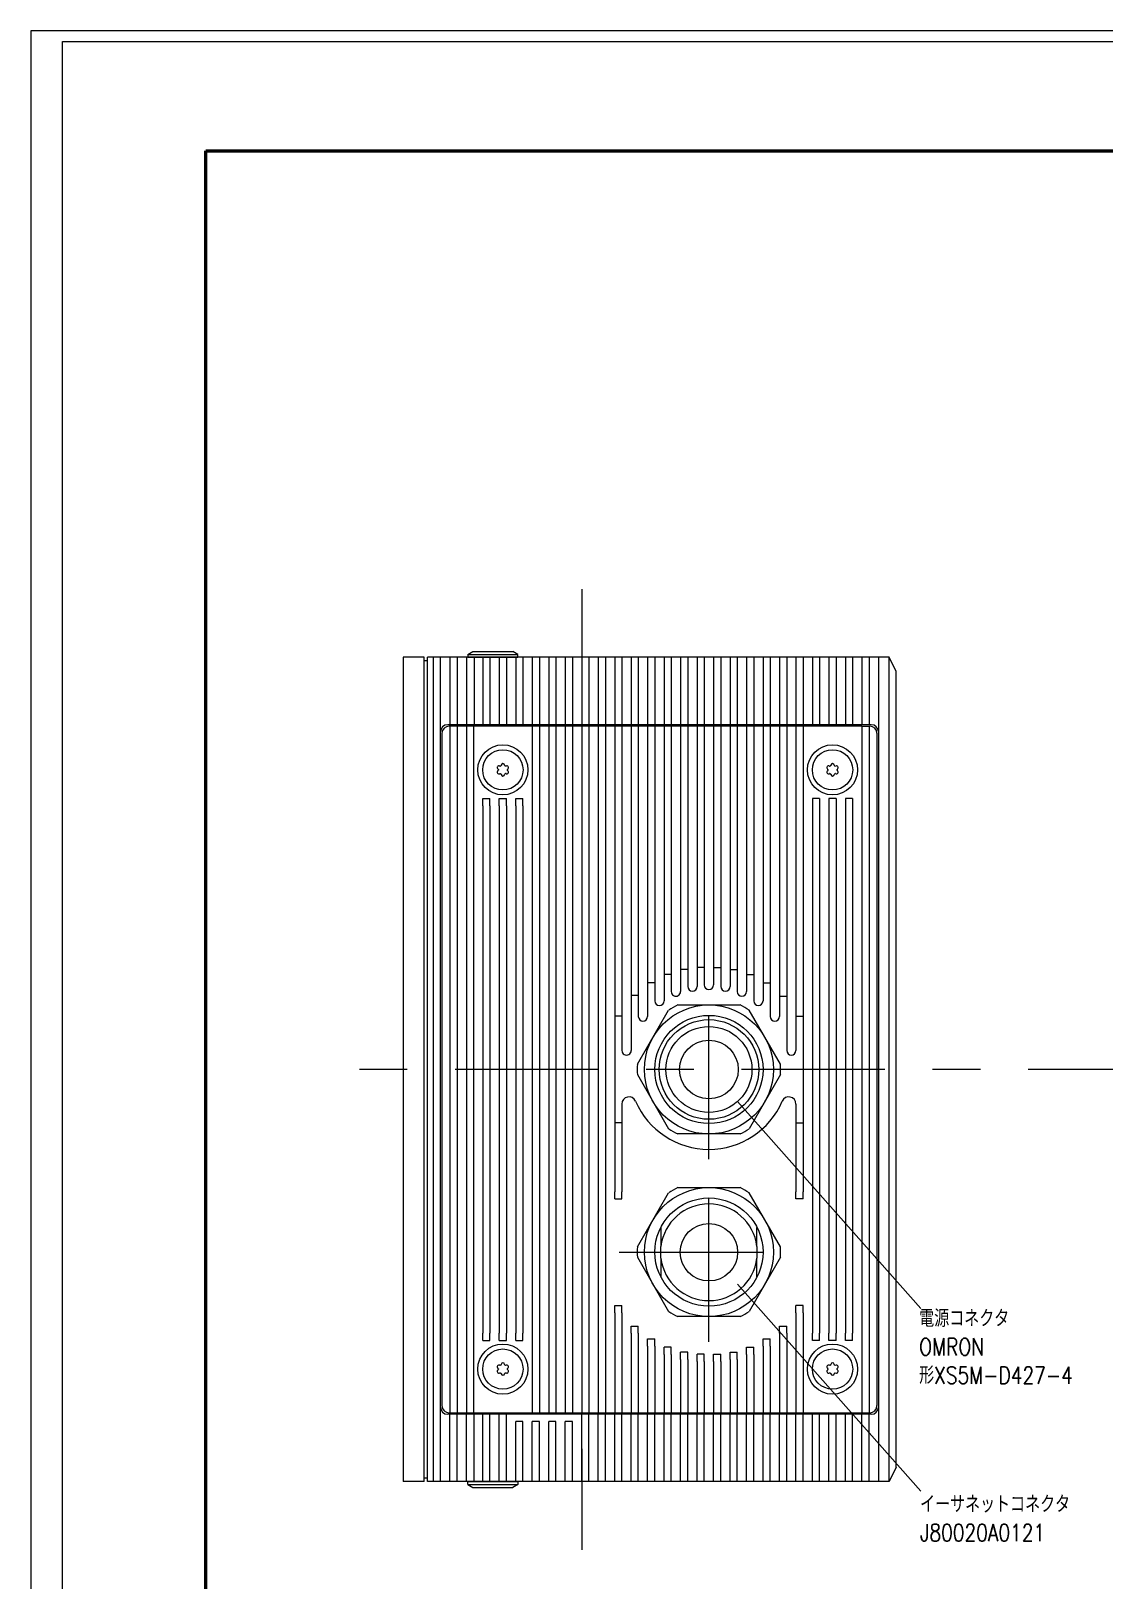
# Model space of a CAD drawing. Extents: x 1.13 to 10.18, y 0.79 to 7.14.
# Drawn here: x 1.131 to 3.38, y 3.899 to 7.144 of the extents above; entities that cross this region are included whole.
import ezdxf

# ---------------------------------------------------------------- set-up
doc = ezdxf.new("R2010")
doc.units = 0
doc.header["$MEASUREMENT"] = 0
doc.linetypes.add('BORDER', pattern=[22, 20, -1, 0, -1])
doc.layers.add('文字', color=7, linetype='Continuous')
doc.layers.add('ﾚｲﾔｰ1', color=7, linetype='Continuous')
doc.styles.get("Standard").update_dxf_attribs({"font": 'txt', "bigfont": 'extfont'})

# ---------------------------------------------------------------- blocks, each defined once
blk = doc.blocks.new('CLUMP24')
at = {"layer": 'ﾚｲﾔｰ1', "lineweight": 18}
for p, q in [((1723.61, 1203.05), (1727.97, 1210.6)), ((1729.23, 1211.32), (1737.95, 1211.32)), ((1743.56, 1203.05), (1739.2, 1210.6)), ((1723.61, 1201.6), (1727.97, 1194.05)), ((1743.56, 1201.6), (1739.2, 1194.05)), ((1737.95, 1193.32), (1729.23, 1193.32))]:
    blk.add_line(p, q, dxfattribs=at)
at = {"layer": 'ﾚｲﾔｰ1', "lineweight": 5}
blk.add_circle((1733.59, 1202.32), 9, dxfattribs=at)
at = {"layer": 'ﾚｲﾔｰ1', "lineweight": 18}
for radius in [7.55, 6.95, 6.95, 6, 4.1]:
    blk.add_circle((1733.59, 1202.32), radius, dxfattribs=at)
for start, end in [(115.8419, 124.1581), (55.8419, 64.1581), (175.8419, 184.1581), (355.8419, 4.1581), (235.8419, 244.1581), (295.8419, 304.1581)]:
    blk.add_arc((1733.59, 1202.32), 10, start, end, dxfattribs=at)
blk = doc.blocks.new('CLUMP25')
at = {"layer": 'ﾚｲﾔｰ1', "lineweight": 18}
for p, q in [((1723.61, 1177.57), (1727.97, 1185.12)), ((1729.23, 1185.84), (1737.95, 1185.84)), ((1743.56, 1177.57), (1739.2, 1185.12)), ((1723.61, 1176.12), (1727.97, 1168.57)), ((1743.56, 1176.12), (1739.2, 1168.57)), ((1737.95, 1167.84), (1729.23, 1167.84))]:
    blk.add_line(p, q, dxfattribs=at)
for radius in [9, 7.55]:
    blk.add_circle((1733.59, 1176.84), radius, dxfattribs=at)
for start, end in [(115.8419, 124.1581), (55.8419, 64.1581), (175.8419, 184.1581), (355.8419, 4.1581), (235.8419, 244.1581), (295.8419, 304.1581)]:
    blk.add_arc((1733.59, 1176.84), 10, start, end, dxfattribs=at)
blk = doc.blocks.new('CLUMP26')
at = {"layer": 'ﾚｲﾔｰ1', "lineweight": 18}
blk.add_circle((1750.84, 1160.52), 3.5, dxfattribs=at)
at = {"layer": 'ﾚｲﾔｰ1', "lineweight": 5}
blk.add_circle((1750.84, 1160.52), 2.81, dxfattribs=at)
at = {"layer": 'ﾚｲﾔｰ1', "lineweight": 18}
for centre, radius, start, end in [((1750.29, 1160.84), 0.24, 62.8407, 237.1593), ((1750.1, 1160.55), 0.1, 357.5173, 57.1593), ((1750.84, 1160.52), 0.635, 177.5173, 182.4827), ((1750.44, 1161.14), 0.1, 242.8407, 302.4827), ((1750.84, 1160.52), 0.635, 117.5173, 122.4827), ((1750.5, 1161.17), 0.1, 297.5173, 357.1593), ((1750.84, 1161.16), 0.24, 2.8407, 177.1593), ((1750.84, 1160.52), 0.635, 57.5173, 62.4827), ((1751.39, 1160.84), 0.24, 302.8407, 117.1593), ((1750.84, 1160.52), 0.635, 357.5173, 2.4827), ((1750.29, 1160.2), 0.24, 122.8407, 297.1593), ((1750.84, 1160.52), 0.635, 237.5173, 242.4827), ((1750.5, 1159.87), 0.1, 2.8407, 62.4827), ((1750.84, 1159.89), 0.24, 182.8407, 357.1593), ((1750.84, 1160.52), 0.635, 297.5173, 302.4827), ((1751.39, 1160.2), 0.24, 242.8407, 57.1593)]:
    blk.add_arc(centre, radius, start, end, dxfattribs=at)
at = {"layer": 'ﾚｲﾔｰ1', "lineweight": 18, "extrusion": (0, 0, -1)}
for centre, major_axis, start_param, end_param in [((1751.18, 1161.17), (-0.0887, 0.0462), -1.570796, -0.529848), ((1751.23, 1161.14), (-0.089, -0.0456), -1.570796, -0.529848), ((1751.57, 1160.55), (-0.0043, 0.0999), -1.570796, -0.529848), ((1750.1, 1160.49), (0.0999, 0.0043), 0, 1.040948), ((1750.44, 1159.9), (0.089, 0.0456), -1.570796, -0.529848), ((1751.18, 1159.87), (0.005, 0.0999), -1.570796, -0.529848), ((1751.23, 1159.9), (-0.0537, 0.0844), 0, 1.040948), ((1751.57, 1160.49), (-0.0542, -0.084), 0, 1.040948)]:
    blk.add_ellipse(centre, major_axis=major_axis, ratio=1, start_param=start_param, end_param=end_param, dxfattribs=at)
blk = doc.blocks.new('CLUMP35')
at = {"layer": 'ﾚｲﾔｰ1', "lineweight": 18}
for p, q in [((1699.94, 1260.22), (1700.63, 1260.62)), ((1699.94, 1260.22), (1699.94, 1259.82)), ((1699.94, 1260.22), (1706.94, 1260.22)), ((1700.63, 1260.62), (1706.24, 1260.62)), ((1706.94, 1260.22), (1706.24, 1260.62)), ((1706.94, 1259.82), (1706.94, 1260.22)), ((1699.94, 1259.82), (1706.94, 1259.82))]:
    blk.add_line(p, q, dxfattribs=at)
blk = doc.blocks.new('CLUMP36')
at = {"layer": 'ﾚｲﾔｰ1', "lineweight": 18}
blk.add_circle((1704.84, 1244.12), 3.5, dxfattribs=at)
at = {"layer": 'ﾚｲﾔｰ1', "lineweight": 5}
blk.add_circle((1704.84, 1244.12), 2.81, dxfattribs=at)
at = {"layer": 'ﾚｲﾔｰ1', "lineweight": 18}
for centre, radius, start, end in [((1704.84, 1244.76), 0.24, 2.8407, 177.1593), ((1704.29, 1243.8), 0.24, 122.8407, 297.1593), ((1704.1, 1244.09), 0.1, 302.8407, 2.4827), ((1704.84, 1244.12), 0.635, 177.5173, 182.4827), ((1704.44, 1244.74), 0.1, 242.8407, 302.4827), ((1704.84, 1244.12), 0.635, 117.5173, 122.4827), ((1704.84, 1244.12), 0.635, 237.5173, 242.4827), ((1704.5, 1243.47), 0.1, 2.8407, 62.4827), ((1704.84, 1243.49), 0.24, 182.8407, 357.1593), ((1704.84, 1244.12), 0.635, 57.5173, 62.4827), ((1704.84, 1244.12), 0.635, 297.5173, 302.4827), ((1705.23, 1243.5), 0.1, 62.8407, 122.4827), ((1705.39, 1244.44), 0.24, 302.8407, 117.1593), ((1705.39, 1243.8), 0.24, 242.8407, 57.1593), ((1705.57, 1244.15), 0.1, 122.8407, 182.4827), ((1704.84, 1244.12), 0.635, 357.5173, 2.4827)]:
    blk.add_arc(centre, radius, start, end, dxfattribs=at)
blk.add_ellipse((1704.29, 1244.44), major_axis=(-0.214, 0.11), ratio=1, start_param=-1.570796, end_param=1.471636, dxfattribs=at)
at = {"layer": 'ﾚｲﾔｰ1', "lineweight": 18, "extrusion": (0, 0, -1)}
for centre, major_axis, start_param, end_param in [((1704.1, 1244.15), (0.0542, 0.084), 0, 1.040948), ((1704.44, 1243.5), (0.089, 0.0456), -1.570796, -0.529848), ((1704.5, 1244.77), (-0.005, -0.0999), -1.570796, -0.529848), ((1705.18, 1244.77), (-0.0887, 0.0462), -1.570796, -0.529848), ((1705.18, 1243.47), (0.005, 0.0999), -1.570796, -0.529848), ((1705.23, 1244.74), (0.0456, -0.089), 0, 1.040948), ((1705.57, 1244.09), (-0.0542, -0.084), 0, 1.040948)]:
    blk.add_ellipse(centre, major_axis=major_axis, ratio=1, start_param=start_param, end_param=end_param, dxfattribs=at)
blk = doc.blocks.new('CLUMP41')
at = {"layer": 'ﾚｲﾔｰ1', "lineweight": 50}
for p, q in [((1663.41, 1330.49), (2225.41, 1330.49)), ((1663.41, 940.99), (1663.41, 1330.49))]:
    blk.add_line(p, q, dxfattribs=at)
blk = doc.blocks.new('CLUMP42')
at = {"layer": 'ﾚｲﾔｰ1', "lineweight": 5}
for p, q in [((1643.41, 1345.74), (2237.41, 1345.74)), ((1643.41, 925.74), (1643.41, 1345.74))]:
    blk.add_line(p, q, dxfattribs=at)
blk = doc.blocks.new('CLUMP43')
at = {"layer": 'ﾚｲﾔｰ1', "lineweight": 18}
blk.add_circle((1704.84, 1160.52), 3.5, dxfattribs=at)
at = {"layer": 'ﾚｲﾔｰ1', "lineweight": 5}
blk.add_circle((1704.84, 1160.52), 2.81, dxfattribs=at)
at = {"layer": 'ﾚｲﾔｰ1', "lineweight": 18}
for centre, radius, start, end in [((1704.29, 1160.84), 0.24, 62.8407, 237.1593), ((1704.1, 1160.55), 0.1, 357.5173, 57.1593), ((1704.84, 1160.52), 0.635, 177.5173, 182.4827), ((1704.44, 1161.14), 0.1, 242.8407, 302.4827), ((1704.84, 1160.52), 0.635, 117.5173, 122.4827), ((1704.5, 1161.17), 0.1, 297.5173, 357.1593), ((1704.84, 1161.16), 0.24, 2.8407, 177.1593), ((1704.84, 1160.52), 0.635, 57.5173, 62.4827), ((1705.39, 1160.84), 0.24, 302.8407, 117.1593), ((1704.84, 1160.52), 0.635, 357.5173, 2.4827), ((1704.29, 1160.2), 0.24, 122.8407, 297.1593), ((1704.84, 1160.52), 0.635, 237.5173, 242.4827), ((1704.5, 1159.87), 0.1, 2.8407, 62.4827), ((1704.84, 1159.89), 0.24, 182.8407, 357.1593), ((1704.84, 1160.52), 0.635, 297.5173, 302.4827), ((1705.39, 1160.2), 0.24, 242.8407, 57.1593)]:
    blk.add_arc(centre, radius, start, end, dxfattribs=at)
at = {"layer": 'ﾚｲﾔｰ1', "lineweight": 18, "extrusion": (0, 0, -1)}
for centre, major_axis, start_param, end_param in [((1705.18, 1161.17), (-0.0887, 0.0462), -1.570796, -0.529848), ((1705.23, 1161.14), (-0.089, -0.0456), -1.570796, -0.529848), ((1705.57, 1160.55), (-0.0043, 0.0999), -1.570796, -0.529848), ((1704.1, 1160.49), (0.0999, 0.0043), 0, 1.040948), ((1704.44, 1159.9), (0.089, 0.0456), -1.570796, -0.529848), ((1705.18, 1159.87), (0.005, 0.0999), -1.570796, -0.529848), ((1705.23, 1159.9), (-0.0537, 0.0844), 0, 1.040948), ((1705.57, 1160.49), (-0.0542, -0.084), 0, 1.040948)]:
    blk.add_ellipse(centre, major_axis=major_axis, ratio=1, start_param=start_param, end_param=end_param, dxfattribs=at)
blk = doc.blocks.new('CLUMP44')
at = {"layer": 'ﾚｲﾔｰ1', "lineweight": 18}
for p, q in [((1699.94, 1144.42), (1699.94, 1144.82)), ((1699.94, 1144.82), (1706.94, 1144.82)), ((1699.94, 1144.42), (1700.63, 1144.02)), ((1699.94, 1144.42), (1706.94, 1144.42)), ((1700.63, 1144.02), (1706.24, 1144.02)), ((1706.94, 1144.42), (1706.24, 1144.02)), ((1706.94, 1144.82), (1706.94, 1144.42))]:
    blk.add_line(p, q, dxfattribs=at)
blk = doc.blocks.new('CLUMP45')
at = {"layer": 'ﾚｲﾔｰ1', "lineweight": 18}
for p, q in [((1726.89, 1180.34), (1726.89, 1177.64)), ((1740.29, 1177.64), (1740.29, 1180.26)), ((1726.89, 1176), (1726.89, 1177.64)), ((1726.89, 1176), (1726.89, 1173.3)), ((1740.29, 1177.64), (1740.29, 1176)), ((1740.29, 1173.38), (1740.29, 1176))]:
    blk.add_line(p, q, dxfattribs=at)
blk.add_circle((1733.59, 1176.82), 4, dxfattribs=at)
at = {"layer": 'ﾚｲﾔｰ1', "lineweight": 5}
for start, end in [(6.9781, 173.0219), (186.9781, 353.0219)]:
    blk.add_arc((1733.59, 1176.82), 6.75, start, end, dxfattribs=at)
blk = doc.blocks.new('CLUMP50')
at = {"layer": 'ﾚｲﾔｰ1', "lineweight": 18}
blk.add_circle((1750.84, 1244.12), 3.5, dxfattribs=at)
at = {"layer": 'ﾚｲﾔｰ1', "lineweight": 5}
blk.add_circle((1750.84, 1244.12), 2.81, dxfattribs=at)
at = {"layer": 'ﾚｲﾔｰ1', "lineweight": 18}
for centre, radius, start, end in [((1750.84, 1244.76), 0.24, 2.8407, 177.1593), ((1750.29, 1243.8), 0.24, 122.8407, 297.1593), ((1750.1, 1244.15), 0.1, 357.5173, 57.1593), ((1750.84, 1244.12), 0.635, 177.5173, 182.4827), ((1750.44, 1244.74), 0.1, 242.8407, 302.4827), ((1750.44, 1243.5), 0.1, 57.5173, 117.1593), ((1750.84, 1244.12), 0.635, 117.5173, 122.4827), ((1750.84, 1244.12), 0.635, 237.5173, 242.4827), ((1750.5, 1244.77), 0.1, 297.5173, 357.1593), ((1750.5, 1243.47), 0.1, 2.8407, 62.4827), ((1750.84, 1243.49), 0.24, 182.8407, 357.1593), ((1751.18, 1243.47), 0.1, 117.5173, 177.1593), ((1750.84, 1244.12), 0.635, 57.5173, 62.4827), ((1750.84, 1244.12), 0.635, 297.5173, 302.4827), ((1751.23, 1244.74), 0.1, 237.5173, 297.1593), ((1751.23, 1243.5), 0.1, 62.8407, 122.4827), ((1751.39, 1244.44), 0.24, 302.8407, 117.1593), ((1751.39, 1243.8), 0.24, 242.8407, 57.1593), ((1751.57, 1244.15), 0.1, 122.8407, 182.4827), ((1750.84, 1244.12), 0.635, 357.5173, 2.4827), ((1751.57, 1244.09), 0.1, 177.5173, 237.1593)]:
    blk.add_arc(centre, radius, start, end, dxfattribs=at)
blk.add_ellipse((1750.29, 1244.44), major_axis=(-0.214, 0.11), ratio=1, start_param=-1.570796, end_param=1.471636, dxfattribs=at)
at = {"layer": 'ﾚｲﾔｰ1', "lineweight": 18, "extrusion": (0, 0, -1)}
for centre, major_axis in [((1750.1, 1244.09), (0.0043, -0.0999)), ((1751.18, 1244.77), (-0.0887, 0.0462))]:
    blk.add_ellipse(centre, major_axis=major_axis, ratio=1, start_param=-1.570796, end_param=-0.529848, dxfattribs=at)
blk = doc.blocks.new('CLUMP101')
at = {"layer": 'ﾚｲﾔｰ1', "lineweight": 18}
for p, q in [((1758.74, 1259.82), (1694.34, 1259.82)), ((1694.34, 1144.82), (1694.34, 1259.82)), ((1695.14, 1144.82), (1695.14, 1259.82)), ((1696.14, 1144.82), (1696.14, 1259.82)), ((1697.44, 1259.82), (1697.44, 1250.42)), ((1698.44, 1259.82), (1698.44, 1250.42)), ((1699.74, 1259.82), (1699.74, 1250.42)), ((1700.84, 1259.82), (1700.84, 1250.42)), ((1702.04, 1259.82), (1702.04, 1250.42)), ((1703.04, 1259.82), (1703.04, 1250.42)), ((1704.34, 1259.82), (1704.34, 1250.42)), ((1705.34, 1259.82), (1705.34, 1250.42)), ((1706.64, 1259.82), (1706.64, 1250.42)), ((1707.64, 1259.82), (1707.64, 1250.42)), ((1708.94, 1259.82), (1708.94, 1250.42)), ((1709.94, 1259.82), (1709.94, 1250.42)), ((1711.24, 1259.82), (1711.24, 1250.42)), ((1712.24, 1259.82), (1712.24, 1250.42)), ((1713.54, 1259.82), (1713.54, 1250.42)), ((1714.54, 1259.82), (1714.54, 1250.42)), ((1715.84, 1259.82), (1715.84, 1250.42)), ((1716.84, 1259.82), (1716.84, 1250.42)), ((1718.14, 1259.82), (1718.14, 1250.42)), ((1719.14, 1259.82), (1719.14, 1250.42)), ((1720.44, 1259.82), (1720.44, 1250.42)), ((1721.44, 1259.82), (1721.44, 1250.42)), ((1722.74, 1259.82), (1722.74, 1250.42)), ((1723.74, 1259.82), (1723.74, 1250.42)), ((1725.04, 1259.82), (1725.04, 1250.42)), ((1726.04, 1259.82), (1726.04, 1250.42)), ((1727.34, 1259.82), (1727.34, 1250.42)), ((1728.34, 1259.82), (1728.34, 1250.42)), ((1729.64, 1259.82), (1729.64, 1250.42)), ((1730.64, 1259.82), (1730.64, 1250.42)), ((1731.94, 1259.82), (1731.94, 1250.42)), ((1732.94, 1259.82), (1732.94, 1250.42)), ((1734.24, 1259.82), (1734.24, 1250.42)), ((1735.24, 1259.82), (1735.24, 1250.42)), ((1736.54, 1259.82), (1736.54, 1250.42)), ((1737.54, 1259.82), (1737.54, 1250.42)), ((1738.84, 1259.82), (1738.84, 1250.42)), ((1739.84, 1259.82), (1739.84, 1250.42)), ((1741.14, 1259.82), (1741.14, 1250.42)), ((1742.14, 1259.82), (1742.14, 1250.42)), ((1743.44, 1259.82), (1743.44, 1250.42)), ((1744.44, 1259.82), (1744.44, 1250.42)), ((1745.74, 1259.82), (1745.74, 1250.42)), ((1746.74, 1259.82), (1746.74, 1250.42)), ((1748.04, 1259.82), (1748.04, 1250.42)), ((1749.04, 1259.82), (1749.04, 1250.42)), ((1750.34, 1259.82), (1750.34, 1250.42)), ((1751.34, 1259.82), (1751.34, 1250.42)), ((1752.64, 1259.82), (1752.64, 1250.42)), ((1753.64, 1259.82), (1753.64, 1250.42)), ((1754.94, 1259.82), (1754.94, 1250.42)), ((1755.94, 1259.82), (1755.94, 1250.42)), ((1757.24, 1259.82), (1757.24, 1144.82)), ((1759.74, 1257.82), (1758.74, 1259.82)), ((1759.74, 1146.82), (1759.74, 1257.82)), ((1756.24, 1250.42), (1697.14, 1250.42)), ((1756.24, 1154.22), (1697.14, 1154.22)), ((1697.44, 1144.82), (1697.44, 1154.22)), ((1698.44, 1144.82), (1698.44, 1154.22)), ((1699.74, 1144.82), (1699.74, 1154.22)), ((1700.84, 1144.82), (1700.84, 1154.22)), ((1702.04, 1144.82), (1702.04, 1154.22)), ((1703.04, 1144.82), (1703.04, 1154.22)), ((1704.34, 1144.82), (1704.34, 1154.22)), ((1705.34, 1144.82), (1705.34, 1154.22)), ((1715.84, 1144.82), (1715.84, 1154.22)), ((1716.84, 1144.82), (1716.84, 1154.22)), ((1718.14, 1144.82), (1718.14, 1154.22)), ((1719.14, 1144.82), (1719.14, 1154.22)), ((1720.44, 1144.82), (1720.44, 1154.22)), ((1721.44, 1144.82), (1721.44, 1154.22)), ((1722.74, 1144.82), (1722.74, 1154.22)), ((1723.74, 1144.82), (1723.74, 1154.22)), ((1725.04, 1144.82), (1725.04, 1154.22)), ((1726.04, 1144.82), (1726.04, 1154.22)), ((1727.34, 1144.82), (1727.34, 1154.22)), ((1728.34, 1144.82), (1728.34, 1154.22)), ((1729.64, 1144.82), (1729.64, 1154.22)), ((1730.64, 1144.82), (1730.64, 1154.22)), ((1731.94, 1144.82), (1731.94, 1154.22)), ((1732.94, 1144.82), (1732.94, 1154.22)), ((1734.24, 1144.82), (1734.24, 1154.22)), ((1735.24, 1144.82), (1735.24, 1154.22)), ((1736.54, 1144.82), (1736.54, 1154.22)), ((1737.54, 1144.82), (1737.54, 1154.22)), ((1738.84, 1144.82), (1738.84, 1154.22)), ((1739.84, 1144.82), (1739.84, 1154.22)), ((1741.14, 1144.82), (1741.14, 1154.22)), ((1742.14, 1144.82), (1742.14, 1154.22)), ((1743.44, 1144.82), (1743.44, 1154.22)), ((1744.44, 1144.82), (1744.44, 1154.22)), ((1745.74, 1144.82), (1745.74, 1154.22)), ((1746.74, 1144.82), (1746.74, 1154.22)), ((1748.04, 1144.82), (1748.04, 1154.22)), ((1749.04, 1144.82), (1749.04, 1154.22)), ((1750.34, 1144.82), (1750.34, 1154.22)), ((1751.34, 1144.82), (1751.34, 1154.22)), ((1752.64, 1144.82), (1752.64, 1154.22)), ((1753.64, 1144.82), (1753.64, 1154.22)), ((1754.94, 1144.82), (1754.94, 1154.22)), ((1755.94, 1144.82), (1755.94, 1154.22)), ((1706.64, 1144.82), (1706.64, 1153.22)), ((1707.64, 1144.82), (1707.64, 1153.22)), ((1708.94, 1144.82), (1708.94, 1153.22)), ((1709.94, 1144.82), (1709.94, 1153.22)), ((1711.24, 1144.82), (1711.24, 1153.22)), ((1712.24, 1144.82), (1712.24, 1153.22)), ((1713.54, 1144.82), (1713.54, 1153.22)), ((1714.54, 1144.82), (1714.54, 1153.22)), ((1759.74, 1146.82), (1758.74, 1144.82)), ((1758.74, 1144.82), (1694.34, 1144.82))]:
    blk.add_line(p, q, dxfattribs=at)
at = {"layer": 'ﾚｲﾔｰ1', "lineweight": 5}
for p, q in [((1758.74, 1144.82), (1758.74, 1259.82)), ((1707.64, 1153.22), (1706.64, 1153.22)), ((1709.94, 1153.22), (1708.94, 1153.22)), ((1712.24, 1153.22), (1711.24, 1153.22)), ((1714.54, 1153.22), (1713.54, 1153.22))]:
    blk.add_line(p, q, dxfattribs=at)
at = {"layer": 'ﾚｲﾔｰ1', "lineweight": 18}
for centre, start, end in [((1697.14, 1249.42), 90, 180), ((1756.24, 1249.42), 0, 90), ((1697.14, 1155.22), 180, 270), ((1756.24, 1155.22), 270, 0)]:
    blk.add_arc(centre, 1, start, end, dxfattribs=at)
blk = doc.blocks.new('CLUMP102')
at = {"layer": 'ﾚｲﾔｰ1', "lineweight": 18}
for p, q in [((1696.34, 1249.22), (1696.34, 1155.42)), ((1754.94, 1250.22), (1697.34, 1250.22)), ((1697.44, 1250.22), (1697.44, 1154.42)), ((1698.44, 1250.22), (1698.44, 1154.42)), ((1699.74, 1250.22), (1699.74, 1154.42)), ((1700.74, 1250.22), (1700.74, 1154.42)), ((1708.94, 1250.22), (1708.94, 1154.42)), ((1709.94, 1250.22), (1709.94, 1154.42)), ((1711.24, 1250.22), (1711.24, 1154.42)), ((1712.24, 1250.22), (1712.24, 1154.42)), ((1713.54, 1250.22), (1713.54, 1154.42)), ((1714.54, 1250.22), (1714.54, 1154.42)), ((1715.84, 1250.22), (1715.84, 1154.42)), ((1716.84, 1250.22), (1716.84, 1154.42)), ((1718.14, 1250.22), (1718.14, 1154.42)), ((1719.14, 1250.22), (1719.14, 1154.42)), ((1720.44, 1250.22), (1720.44, 1185.27)), ((1721.44, 1250.22), (1721.44, 1204.97)), ((1722.74, 1250.22), (1722.74, 1204.97)), ((1723.74, 1250.22), (1723.74, 1209.71)), ((1725.04, 1250.22), (1725.04, 1209.71)), ((1726.04, 1250.22), (1726.04, 1211.89)), ((1727.34, 1250.22), (1727.34, 1211.89)), ((1728.34, 1250.22), (1728.34, 1213.19)), ((1729.64, 1250.22), (1729.64, 1213.19)), ((1730.64, 1250.22), (1730.64, 1213.9)), ((1731.94, 1250.22), (1731.94, 1213.9)), ((1732.94, 1250.22), (1732.94, 1214.12)), ((1734.24, 1250.22), (1734.24, 1214.12)), ((1735.24, 1250.22), (1735.24, 1213.9)), ((1736.54, 1250.22), (1736.54, 1213.9)), ((1737.54, 1250.22), (1737.54, 1213.19)), ((1738.84, 1250.22), (1738.84, 1213.19)), ((1739.84, 1250.22), (1739.84, 1211.89)), ((1741.14, 1250.22), (1741.14, 1211.89)), ((1742.14, 1250.22), (1742.14, 1209.71)), ((1743.44, 1250.22), (1743.44, 1209.71)), ((1744.44, 1250.22), (1744.44, 1204.97)), ((1745.74, 1250.22), (1745.74, 1204.97)), ((1746.74, 1250.22), (1746.74, 1185.27)), ((1754.94, 1250.22), (1754.94, 1154.42)), ((1754.94, 1250.22), (1755.94, 1250.22)), ((1755.94, 1250.22), (1755.94, 1154.42)), ((1755.94, 1250.22), (1756.04, 1250.22)), ((1757.04, 1249.22), (1757.04, 1155.42)), ((1702.04, 1239.12), (1702.04, 1240.12)), ((1702.04, 1240.12), (1703.04, 1240.12)), ((1702.04, 1239.12), (1702.04, 1165.52)), ((1703.04, 1239.12), (1703.04, 1240.12)), ((1703.04, 1239.12), (1703.04, 1165.52)), ((1704.34, 1240.12), (1705.34, 1240.12)), ((1704.34, 1239.12), (1704.34, 1240.12)), ((1704.34, 1239.12), (1704.34, 1165.52)), ((1705.34, 1239.12), (1705.34, 1240.12)), ((1705.34, 1239.12), (1705.34, 1165.52)), ((1706.64, 1240.12), (1707.64, 1240.12)), ((1706.64, 1239.12), (1706.64, 1240.12)), ((1706.64, 1239.12), (1706.64, 1165.52)), ((1707.64, 1239.12), (1707.64, 1240.12)), ((1707.64, 1239.12), (1707.64, 1165.52)), ((1748.04, 1240.12), (1748.04, 1165.52)), ((1749.04, 1240.12), (1748.04, 1240.12)), ((1749.04, 1240.12), (1749.04, 1165.52)), ((1750.34, 1240.12), (1750.34, 1165.52)), ((1751.34, 1240.12), (1750.34, 1240.12)), ((1751.34, 1240.12), (1751.34, 1165.52)), ((1752.64, 1240.12), (1752.64, 1165.52)), ((1753.64, 1240.12), (1752.64, 1240.12)), ((1753.64, 1240.12), (1753.64, 1165.52)), ((1721.44, 1197.5), (1721.44, 1185.27)), ((1745.74, 1197.5), (1745.74, 1185.27)), ((1720.44, 1184.27), (1720.44, 1185.27)), ((1721.44, 1184.27), (1721.44, 1185.27)), ((1745.74, 1184.27), (1745.74, 1185.27)), ((1746.74, 1184.27), (1746.74, 1185.27)), ((1720.44, 1184.27), (1721.44, 1184.27)), ((1746.74, 1184.27), (1745.74, 1184.27)), ((1720.44, 1168.38), (1720.44, 1169.38)), ((1720.44, 1169.38), (1721.44, 1169.38)), ((1721.44, 1168.38), (1721.44, 1169.38)), ((1745.74, 1168.38), (1745.74, 1169.38)), ((1746.74, 1169.38), (1745.74, 1169.38)), ((1746.74, 1168.38), (1746.74, 1169.38)), ((1720.44, 1168.38), (1720.44, 1154.42)), ((1721.44, 1168.38), (1721.44, 1154.42)), ((1745.74, 1168.38), (1745.74, 1154.42)), ((1746.74, 1168.38), (1746.74, 1154.42)), ((1702.04, 1164.52), (1702.04, 1165.52)), ((1703.04, 1164.52), (1703.04, 1165.52)), ((1704.34, 1164.52), (1704.34, 1165.52)), ((1705.34, 1164.52), (1705.34, 1165.52)), ((1706.64, 1164.52), (1706.64, 1165.52)), ((1707.64, 1164.52), (1707.64, 1165.52)), ((1722.74, 1166.52), (1723.74, 1166.52)), ((1722.74, 1165.52), (1722.74, 1166.52)), ((1722.74, 1165.52), (1722.74, 1154.42)), ((1723.74, 1165.52), (1723.74, 1166.52)), ((1723.74, 1165.52), (1723.74, 1154.42)), ((1743.44, 1165.52), (1743.44, 1166.52)), ((1743.44, 1166.52), (1744.44, 1166.52)), ((1743.44, 1165.52), (1743.44, 1154.42)), ((1744.44, 1165.52), (1744.44, 1166.52)), ((1744.44, 1165.52), (1744.44, 1154.42)), ((1748.04, 1164.52), (1748.04, 1165.52)), ((1749.04, 1164.52), (1749.04, 1165.52)), ((1750.34, 1164.52), (1750.34, 1165.52)), ((1751.34, 1164.52), (1751.34, 1165.52)), ((1752.64, 1164.52), (1752.64, 1165.52)), ((1753.64, 1164.52), (1753.64, 1165.52)), ((1702.04, 1164.52), (1703.04, 1164.52)), ((1704.34, 1164.52), (1705.34, 1164.52)), ((1706.64, 1164.52), (1707.64, 1164.52)), ((1725.04, 1164.74), (1726.04, 1164.74)), ((1725.04, 1163.74), (1725.04, 1164.74)), ((1725.04, 1163.74), (1725.04, 1154.42)), ((1726.04, 1163.74), (1726.04, 1164.74)), ((1726.04, 1163.74), (1726.04, 1154.42)), ((1727.34, 1162.57), (1727.34, 1163.57)), ((1728.34, 1163.57), (1727.34, 1163.57)), ((1728.34, 1162.57), (1728.34, 1163.57)), ((1730.64, 1162.88), (1729.64, 1162.88)), ((1729.64, 1161.88), (1729.64, 1162.88)), ((1730.64, 1161.88), (1730.64, 1162.88)), ((1736.54, 1162.88), (1737.54, 1162.88)), ((1736.54, 1161.88), (1736.54, 1162.88)), ((1737.54, 1161.88), (1737.54, 1162.88)), ((1738.84, 1162.57), (1738.84, 1163.57)), ((1738.84, 1163.57), (1739.84, 1163.57)), ((1739.84, 1162.57), (1739.84, 1163.57)), ((1741.14, 1163.74), (1741.14, 1164.74)), ((1741.14, 1164.74), (1742.14, 1164.74)), ((1741.14, 1163.74), (1741.14, 1154.42)), ((1742.14, 1163.74), (1742.14, 1164.74)), ((1742.14, 1163.74), (1742.14, 1154.42)), ((1749.04, 1164.52), (1748.04, 1164.52)), ((1751.34, 1164.52), (1750.34, 1164.52)), ((1753.64, 1164.52), (1752.64, 1164.52)), ((1727.34, 1162.57), (1727.34, 1154.42)), ((1728.34, 1162.57), (1728.34, 1154.42)), ((1729.64, 1161.88), (1729.64, 1154.42)), ((1730.64, 1161.88), (1730.64, 1154.42)), ((1732.94, 1162.59), (1731.94, 1162.59)), ((1731.94, 1161.59), (1731.94, 1162.59)), ((1731.94, 1161.59), (1731.94, 1154.42)), ((1732.94, 1161.59), (1732.94, 1162.59)), ((1732.94, 1161.59), (1732.94, 1154.42)), ((1734.24, 1162.59), (1735.24, 1162.59)), ((1734.24, 1161.59), (1734.24, 1162.59)), ((1734.24, 1161.59), (1734.24, 1154.42)), ((1735.24, 1161.59), (1735.24, 1162.59)), ((1735.24, 1161.59), (1735.24, 1154.42)), ((1736.54, 1161.88), (1736.54, 1154.42)), ((1737.54, 1161.88), (1737.54, 1154.42)), ((1738.84, 1162.57), (1738.84, 1154.42)), ((1739.84, 1162.57), (1739.84, 1154.42)), ((1697.34, 1154.42), (1697.44, 1154.42)), ((1697.44, 1154.42), (1698.44, 1154.42)), ((1698.44, 1154.42), (1699.74, 1154.42)), ((1699.74, 1154.42), (1700.74, 1154.42)), ((1700.74, 1154.42), (1708.94, 1154.42)), ((1708.94, 1154.42), (1709.94, 1154.42)), ((1709.94, 1154.42), (1711.24, 1154.42)), ((1711.24, 1154.42), (1712.24, 1154.42)), ((1712.24, 1154.42), (1713.54, 1154.42)), ((1713.54, 1154.42), (1714.54, 1154.42)), ((1714.54, 1154.42), (1715.84, 1154.42)), ((1715.84, 1154.42), (1716.84, 1154.42)), ((1716.84, 1154.42), (1718.14, 1154.42)), ((1718.14, 1154.42), (1719.14, 1154.42)), ((1719.14, 1154.42), (1720.44, 1154.42)), ((1720.44, 1154.42), (1721.44, 1154.42)), ((1721.44, 1154.42), (1722.74, 1154.42)), ((1722.74, 1154.42), (1723.74, 1154.42)), ((1723.74, 1154.42), (1725.04, 1154.42)), ((1725.04, 1154.42), (1726.04, 1154.42)), ((1726.04, 1154.42), (1727.34, 1154.42)), ((1727.34, 1154.42), (1728.34, 1154.42)), ((1728.34, 1154.42), (1729.64, 1154.42)), ((1729.64, 1154.42), (1730.64, 1154.42)), ((1730.64, 1154.42), (1731.94, 1154.42)), ((1731.94, 1154.42), (1732.94, 1154.42)), ((1732.94, 1154.42), (1734.24, 1154.42)), ((1734.24, 1154.42), (1735.24, 1154.42)), ((1735.24, 1154.42), (1736.54, 1154.42)), ((1736.54, 1154.42), (1737.54, 1154.42)), ((1737.54, 1154.42), (1738.84, 1154.42)), ((1738.84, 1154.42), (1739.84, 1154.42)), ((1739.84, 1154.42), (1741.14, 1154.42)), ((1741.14, 1154.42), (1742.14, 1154.42)), ((1742.14, 1154.42), (1743.44, 1154.42)), ((1743.44, 1154.42), (1744.44, 1154.42)), ((1744.44, 1154.42), (1745.74, 1154.42)), ((1745.74, 1154.42), (1746.74, 1154.42)), ((1746.74, 1154.42), (1754.94, 1154.42)), ((1754.94, 1154.42), (1755.94, 1154.42)), ((1755.94, 1154.42), (1756.04, 1154.42))]:
    blk.add_line(p, q, dxfattribs=at)
at = {"layer": 'ﾚｲﾔｰ1', "lineweight": 5}
for p, q in [((1728.34, 1215.57), (1727.34, 1215.57)), ((1730.64, 1216.26), (1729.64, 1216.26)), ((1732.94, 1216.56), (1731.94, 1216.56)), ((1734.24, 1216.56), (1735.24, 1216.56)), ((1736.54, 1216.26), (1737.54, 1216.26)), ((1738.84, 1215.57), (1739.84, 1215.57)), ((1723.74, 1212.62), (1722.74, 1212.62)), ((1726.04, 1214.41), (1725.04, 1214.41)), ((1741.14, 1214.41), (1742.14, 1214.41)), ((1743.44, 1212.56), (1744.44, 1212.56)), ((1721.44, 1209.77), (1720.44, 1209.77)), ((1745.74, 1209.77), (1746.74, 1209.77)), ((1721.44, 1194.88), (1720.44, 1194.88)), ((1745.74, 1194.88), (1746.74, 1194.88))]:
    blk.add_line(p, q, dxfattribs=at)
at = {"layer": 'ﾚｲﾔｰ1', "lineweight": 18}
for centre, radius, start, end in [((1697.34, 1249.22), 1, 90.0039, 180), ((1756.04, 1249.22), 1, 0, 90), ((1722.44, 1197.5), 1, 23.4085, 180), ((1733.59, 1202.32), 11.15, 203.4085, 336.5915), ((1744.74, 1197.5), 1, 0, 156.5915), ((1697.34, 1155.42), 1, 180, 270), ((1756.04, 1155.42), 1, 270, 0)]:
    blk.add_arc(centre, radius, start, end, dxfattribs=at)
at = {"layer": 'ﾚｲﾔｰ1', "lineweight": 5}
for centre, start, end in [((1728.99, 1213.19), 179.9972, 0.0021), ((1731.29, 1213.9), 179.9991, 359.9979), ((1733.59, 1214.12), 180, 360), ((1735.89, 1213.9), 180, 0), ((1738.19, 1213.19), 180, 0), ((1726.69, 1211.89), 180.0018, 359.9979), ((1740.49, 1211.89), 180, 0), ((1742.79, 1209.71), 180, 360), ((1745.09, 1204.97), 180, 0)]:
    blk.add_arc(centre, 0.65, start, end, dxfattribs=at)
for centre, end_param in [((1724.39, 1209.71), 3.141556), ((1722.09, 1204.97), 3.141593)]:
    blk.add_ellipse(centre, major_axis=(-0.65, 0), ratio=1, start_param=0, end_param=end_param, dxfattribs=at)
blk = doc.blocks.new('CLUMP103')
at = {"layer": 'ﾚｲﾔｰ1', "lineweight": 18}
for p, q in [((1690.94, 1259.82), (1690.94, 1144.82)), ((1693.84, 1259.82), (1690.94, 1259.82)), ((1693.84, 1144.82), (1693.84, 1259.82)), ((1694.34, 1259.32), (1693.84, 1259.32)), ((1693.84, 1144.82), (1690.94, 1144.82)), ((1694.34, 1145.32), (1693.84, 1145.32))]:
    blk.add_line(p, q, dxfattribs=at)

msp = doc.modelspace()

# ---------------------------------------------------------------- linework, layer by layer
at = {"linetype": 'Continuous', "lineweight": 0}
msp.add_lwpolyline([(1.131417, 0.79375), (10.18275, 0.79375), (10.18275, 7.14375), (1.131417, 7.14375)], close=True, dxfattribs=at)
at = {"layer": '文字', "color": 5, "lineweight": 5, "ltscale": 0.015015}
for p, q in [((2.995953, 4.467528), (2.611511, 4.901053)), ((2.995953, 4.084975), (2.611511, 4.518501))]:
    msp.add_line(p, q, dxfattribs=at)
at = {"layer": 'ﾚｲﾔｰ1', "color": 3, "linetype": 'BORDER', "lineweight": 5, "ltscale": 0.015015}
for p, q in [((2.285232, 5.97443), (2.285232, 3.962482)), ((2.55174, 4.780774), (2.55174, 5.156137)), ((9.523741, 4.968456), (1.770233, 4.968456)), ((2.55174, 4.397904), (2.55174, 4.773267)), ((2.364058, 4.585585), (2.739421, 4.585585))]:
    msp.add_line(p, q, dxfattribs=at)

# ---------------------------------------------------------------- block references
at = {"layer": 'ﾚｲﾔｰ1', "lineweight": 18, "ltscale": 0.015015, "xscale": 0.01501453854914311, "yscale": 0.01501453854914311, "zscale": 0.01501453854914311}
for name in ['CLUMP42', 'CLUMP41', 'CLUMP35', 'CLUMP103', 'CLUMP101', 'CLUMP102', 'CLUMP36', 'CLUMP50', 'CLUMP24', 'CLUMP25', 'CLUMP45', 'CLUMP43', 'CLUMP26', 'CLUMP44']:
    msp.add_blockref(name, (-23.477264, -13.083856), dxfattribs=at)

# ---------------------------------------------------------------- texts
at = {"layer": '文字', "color": 5, "lineweight": 18, "ltscale": 0.015015, "char_height": 0.0357346, "attachment_point": 1}
for s, insert, width in [('\\W0.8;\\M+19364\\M+18CB9\\M+18352\\M+1836C\\M+1834E\\M+1835E\\POMRON\\P\\M+18C60XS5M-D427-4', (2.992293, 4.464853), 0.35448557), ('\\W0.8;\\M+18343\\M+1815B\\M+18354\\M+1836C\\M+18362\\M+18367\\M+18352\\M+1836C\\M+1834E\\M+1835E\\PJ80020A0121', (2.994109, 4.075674), 0.56740358)]:
    msp.add_mtext(s, dxfattribs=dict(at, insert=insert, width=width))

doc.saveas('drawing.dxf')
